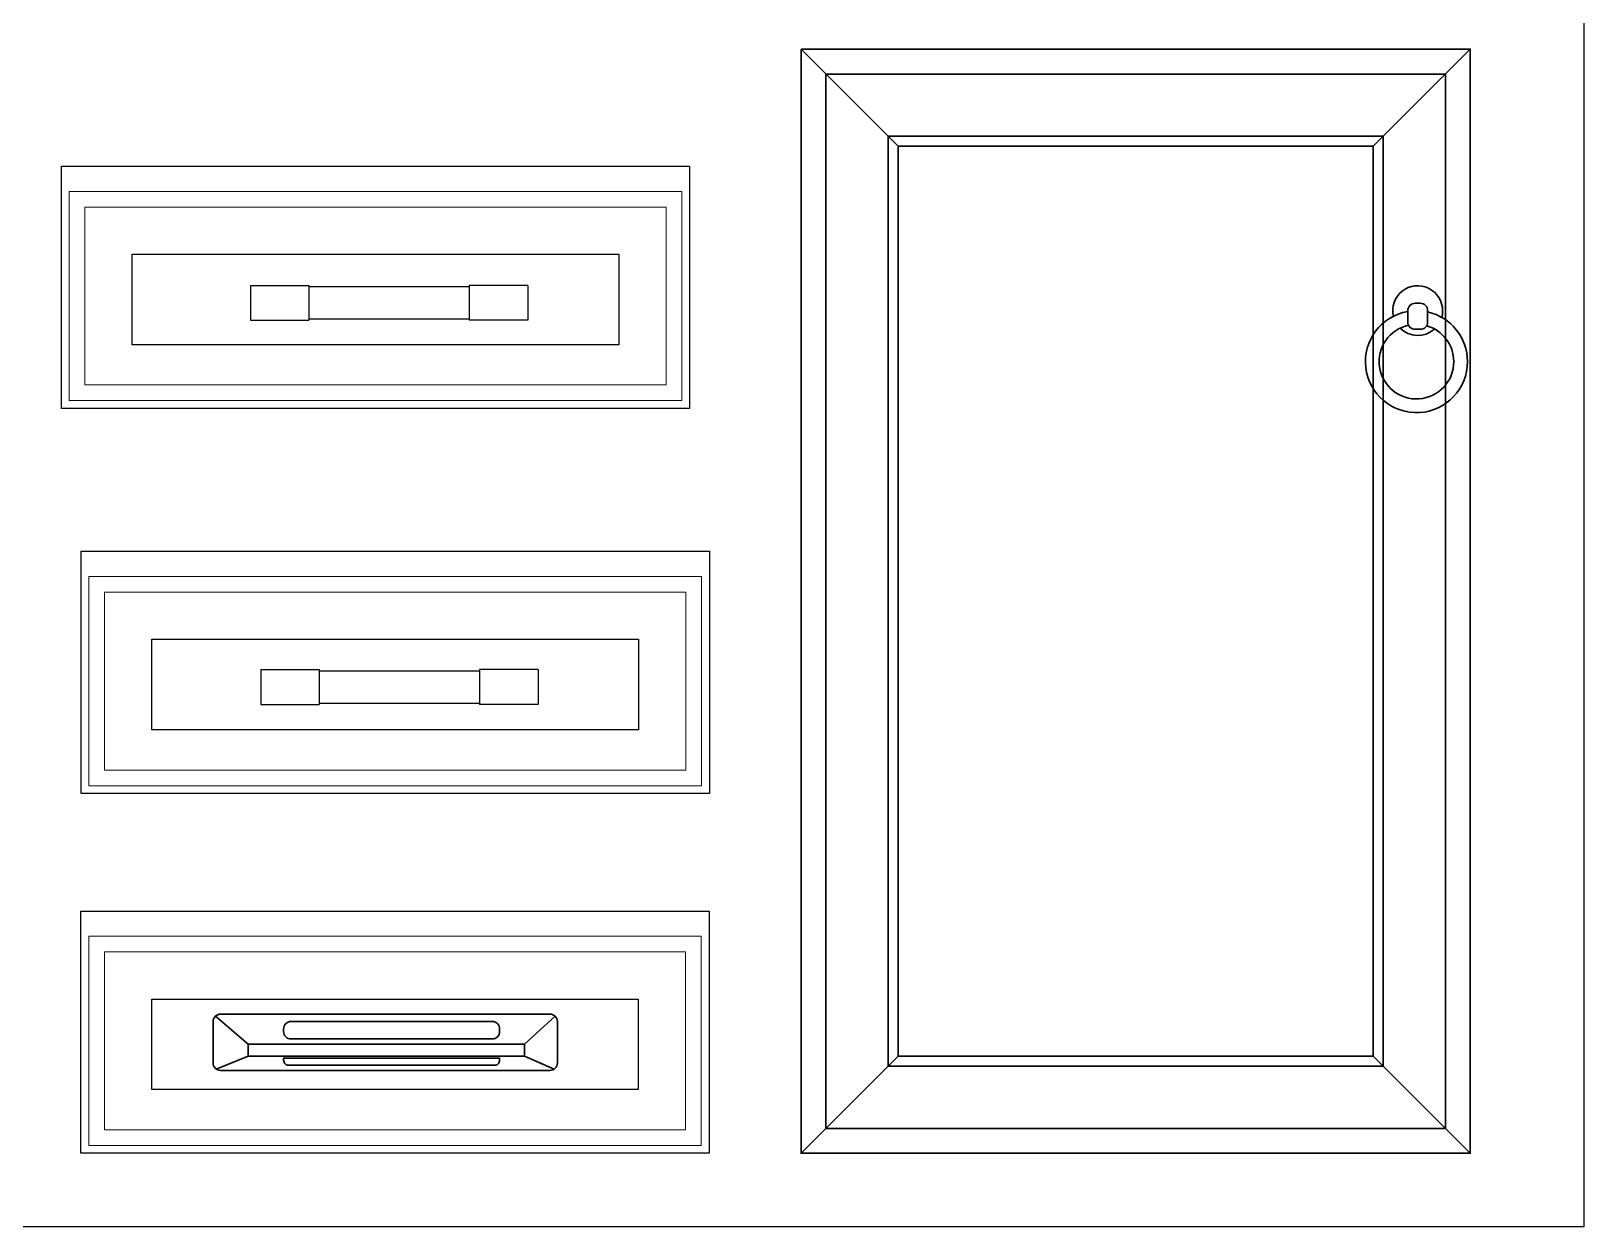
# Model space of a CAD drawing. Header units: millimetres. Extents: x -159343 to -156938, y -78749 to -77939.
# Drawn here: x -157562 to -156938, y -78749 to -78268 of the extents above; entities that cross this region are included whole.
import ezdxf

# ---------------------------------------------------------------- set-up
doc = ezdxf.new("R2010")
doc.units = ezdxf.units.MM
doc.header["$LTSCALE"] = 2
doc.header["$MEASUREMENT"] = 0
doc.layers.get('0').update_dxf_attribs({"linetype": 'CONTINUOUS'})
for name, color, linetype, lineweight in [('刀型线', 67, 'CONTINUOUS', 9), ('实线', 7, 'CONTINUOUS', 30), ('标注', 7, 'CONTINUOUS', 25)]:
    doc.layers.add(name, color=color, linetype=linetype, lineweight=lineweight)
doc.layers.add('图层3', color=3, linetype='CONTINUOUS')

# ---------------------------------------------------------------- blocks, each defined once
blk = doc.blocks.new('r6y6')
for p, q in [((-150481.91, -85947.69), (-150481.91, -85911.24)), ((-150286.32, -85911.24), (-150286.32, -85947.69)), ((-150286.32, -85947.69), (-150481.91, -85947.69))]:
    blk.add_line(p, q)
at = {"lineweight": 30}
for p, q in [((-150443.1, -85929.41, 5077.85), (-150456.29, -85918.13, 5077.85)), ((-150332.09, -85929.41, 5077.85), (-150319.73, -85918.16, 5077.85)), ((-150443.1, -85934.22, 5077.85), (-150455.94, -85939.45, 5077.85)), ((-150332.09, -85934.22, 5077.85), (-150320.08, -85939.42, 5077.85))]:
    blk.add_line(p, q, dxfattribs=at)
at = {"lineweight": 30, "elevation": 5077.85}
blk.add_lwpolyline([(-150321.81, -85939.97), (-150454.24, -85939.97, -0.414214), (-150457.24, -85936.97), (-150457.24, -85920.32, -0.414214), (-150454.24, -85917.32), (-150321.81, -85917.32, -0.414214), (-150318.81, -85920.32), (-150318.81, -85936.97, -0.414214)], format="xyb", close=True, dxfattribs=at)
at = {"color": 6, "lineweight": 30, "elevation": 5077.85}
for points in [[(-150345.04, -85927.32), (-150425.89, -85927.32, -0.412918), (-150428.89, -85924.33), (-150428.89, -85923.28, -0.415527), (-150425.89, -85920.26), (-150345.04, -85920.27, -0.414198), (-150342.04, -85923.27), (-150342.04, -85924.32, -0.414214)], [(-150344.04, -85937.89), (-150426.88, -85937.89, -0.414214), (-150428.88, -85935.89), (-150428.88, -85935.03), (-150342.04, -85935.03), (-150342.04, -85935.89, -0.414214)]]:
    blk.add_lwpolyline(points, format="xyb", close=True, dxfattribs=at)
at = {"lineweight": 30, "elevation": 5077.85}
blk.add_lwpolyline([(-150332.09, -85934.22), (-150443.1, -85934.22), (-150443.1, -85929.41), (-150332.09, -85929.41)], close=True, dxfattribs=at)
at = {"layer": '图层3', "color": 7}
blk.add_line((-150481.91, -85911.24), (-150286.32, -85911.24), dxfattribs=at)

msp = doc.modelspace()

# ---------------------------------------------------------------- linework, layer by layer
at = {"color": 0}
for p, q in [((-157549.63, -78419.51), (-157549.63, -78322.07)), ((-157297.09, -78322.07), (-157297.09, -78419.51)), ((-157521.15, -78393.91), (-157521.15, -78357.45)), ((-157325.56, -78357.45), (-157325.56, -78393.91)), ((-157473.66, -78370), (-157473.66, -78384)), ((-157473.66, -78370), (-157450.16, -78370)), ((-157450.16, -78370), (-157450.16, -78384)), ((-157450.16, -78370.5), (-157385.66, -78370.5)), ((-157362.16, -78370), (-157385.66, -78370)), ((-157385.66, -78370), (-157385.66, -78384)), ((-157362.16, -78370), (-157362.16, -78384)), ((-157473.66, -78384), (-157450.16, -78384)), ((-157450.16, -78383.5), (-157385.66, -78383.5)), ((-157362.16, -78384), (-157385.66, -78384)), ((-157325.56, -78393.91), (-157521.15, -78393.91)), ((-157297.09, -78419.51), (-157549.63, -78419.51)), ((-157541.71, -78574.38), (-157541.71, -78476.95)), ((-157289.17, -78476.95), (-157289.17, -78574.38)), ((-157513.23, -78548.78), (-157513.23, -78512.33)), ((-157317.65, -78512.33), (-157317.65, -78548.78)), ((-157469.51, -78524.51), (-157469.51, -78538.51)), ((-157469.51, -78524.51), (-157446.01, -78524.51)), ((-157446.01, -78524.51), (-157446.01, -78538.51)), ((-157446.01, -78525.01), (-157381.51, -78525.01)), ((-157358.01, -78524.51), (-157381.51, -78524.51)), ((-157381.51, -78524.51), (-157381.51, -78538.51)), ((-157358.01, -78524.51), (-157358.01, -78538.51)), ((-157469.51, -78538.51), (-157446.01, -78538.51)), ((-157446.01, -78538.01), (-157381.51, -78538.01)), ((-157358.01, -78538.51), (-157381.51, -78538.51)), ((-157317.65, -78548.78), (-157513.23, -78548.78)), ((-157289.17, -78574.38), (-157541.71, -78574.38)), ((-157541.82, -78719.06), (-157541.82, -78621.62)), ((-157289.28, -78621.62), (-157289.28, -78719.06)), ((-157289.28, -78719.06), (-157541.82, -78719.06))]:
    msp.add_line(p, q, dxfattribs=at)
at = {"layer": '刀型线', "color": 0}
for p, q in [((-157546.48, -78416.36), (-157546.48, -78332.2)), ((-157546.48, -78332.2), (-157300.24, -78332.2)), ((-157300.24, -78332.2), (-157300.24, -78416.36)), ((-157540.18, -78410.06), (-157540.18, -78338.5)), ((-157540.18, -78338.5), (-157306.54, -78338.5)), ((-157306.54, -78338.5), (-157306.54, -78410.06)), ((-157306.54, -78410.06), (-157540.18, -78410.06)), ((-157300.24, -78416.36), (-157546.48, -78416.36)), ((-157538.56, -78571.23), (-157538.56, -78487.07)), ((-157538.56, -78487.07), (-157292.32, -78487.07)), ((-157292.32, -78487.07), (-157292.32, -78571.23)), ((-157532.26, -78564.93), (-157532.26, -78493.37)), ((-157532.26, -78493.37), (-157298.62, -78493.37)), ((-157298.62, -78493.37), (-157298.62, -78564.93)), ((-157298.62, -78564.93), (-157532.26, -78564.93)), ((-157292.32, -78571.23), (-157538.56, -78571.23)), ((-157538.67, -78715.91), (-157538.67, -78631.75)), ((-157538.67, -78631.75), (-157292.43, -78631.75)), ((-157292.43, -78631.75), (-157292.43, -78715.91)), ((-157532.37, -78709.61), (-157532.37, -78638.05)), ((-157532.37, -78638.05), (-157298.73, -78638.05)), ((-157298.73, -78638.05), (-157298.73, -78709.61)), ((-157298.73, -78709.61), (-157532.37, -78709.61)), ((-157292.43, -78715.91), (-157538.67, -78715.91))]:
    msp.add_line(p, q, dxfattribs=at)
at = {"layer": '图层3', "color": 0}
for p, q in [((-157521.15, -78357.45), (-157325.56, -78357.45)), ((-157513.23, -78512.33), (-157317.65, -78512.33))]:
    msp.add_line(p, q, dxfattribs=at)
at = {"layer": '实线', "color": 0}
for p, q in [((-157252.3, -78275.02), (-157213.3, -78314.02)), ((-156983.3, -78275.02), (-157022.3, -78314.02)), ((-157213.3, -78680.02), (-157252.3, -78719.02)), ((-157022.3, -78680.02), (-156983.3, -78719.02))]:
    msp.add_line(p, q, dxfattribs=at)
at = {"layer": '实线', "color": 0, "linetype": 'Continuous'}
for p, q in [((-157005.42, -78377.19), (-157003.42, -78377.19)), ((-157008.42, -78380.19), (-157008.42, -78384.69)), ((-157004.42, -78380.19), (-157004.42, -78380.19)), ((-157000.42, -78380.19), (-157000.42, -78384.69)), ((-157005.42, -78387.69), (-157003.42, -78387.69))]:
    msp.add_line(p, q, dxfattribs=at)
at = {"layer": '实线', "color": 0}
for points in [[(-157252.3, -78275.02), (-156983.3, -78275.02), (-156983.3, -78719.02), (-157252.3, -78719.02)], [(-157242.3, -78285.02), (-156993.3, -78285.02), (-156993.3, -78709.02), (-157242.3, -78709.02)], [(-157217.3, -78310.02), (-157018.3, -78310.02), (-157018.3, -78684.02), (-157217.3, -78684.02)], [(-157213.3, -78314.02), (-157022.3, -78314.02), (-157022.3, -78680.02), (-157213.3, -78680.02)]]:
    msp.add_lwpolyline(points, close=True, dxfattribs=at)
at = {"layer": '实线', "color": 0, "linetype": 'Continuous'}
for centre, radius, start, end in [((-157004.42, -78380.19), 10, 0, 192.75154), ((-157005.42, -78380.19), 3, 89.99998, 179.99996), ((-157003.42, -78380.19), 3, 0, 89.99998), ((-157004.92, -78400.69), 20.5, 99.83032, 0.00001), ((-157004.92, -78400.69), 15, 102.25236, 0.00001), ((-157005.42, -78384.69), 3, 179.99996, 270), ((-157003.42, -78384.69), 3, 270.00002, 0), ((-157004.92, -78400.69), 15, 0, 74.28738), ((-157004.92, -78400.69), 20.5, 0, 77.3196), ((-157004.42, -78380.19), 10, 344.45414, 359.99998), ((-157004.42, -78380.19), 10, 224.70007, 312.50564)]:
    msp.add_arc(centre, radius, start, end, dxfattribs=at)
at = {"layer": '标注', "color": 0}
for p, q in [((-157549.63, -78322.07), (-157297.09, -78322.07)), ((-157541.71, -78476.95), (-157289.17, -78476.95)), ((-157541.82, -78621.62), (-157289.28, -78621.62))]:
    msp.add_line(p, q, dxfattribs=at)
at = {"layer": '标注', "color": 7}
msp.add_lwpolyline([(-159342.95, -77938.6), (-156937.6, -77938.6), (-156937.6, -78748.67), (-159342.95, -78748.67)], close=True, dxfattribs=at)

# ---------------------------------------------------------------- block references
at = {"layer": '标注', "color": 0}
msp.add_blockref('r6y6', (-7031.43, 7254.24), dxfattribs=at)

doc.saveas('drawing.dxf')
